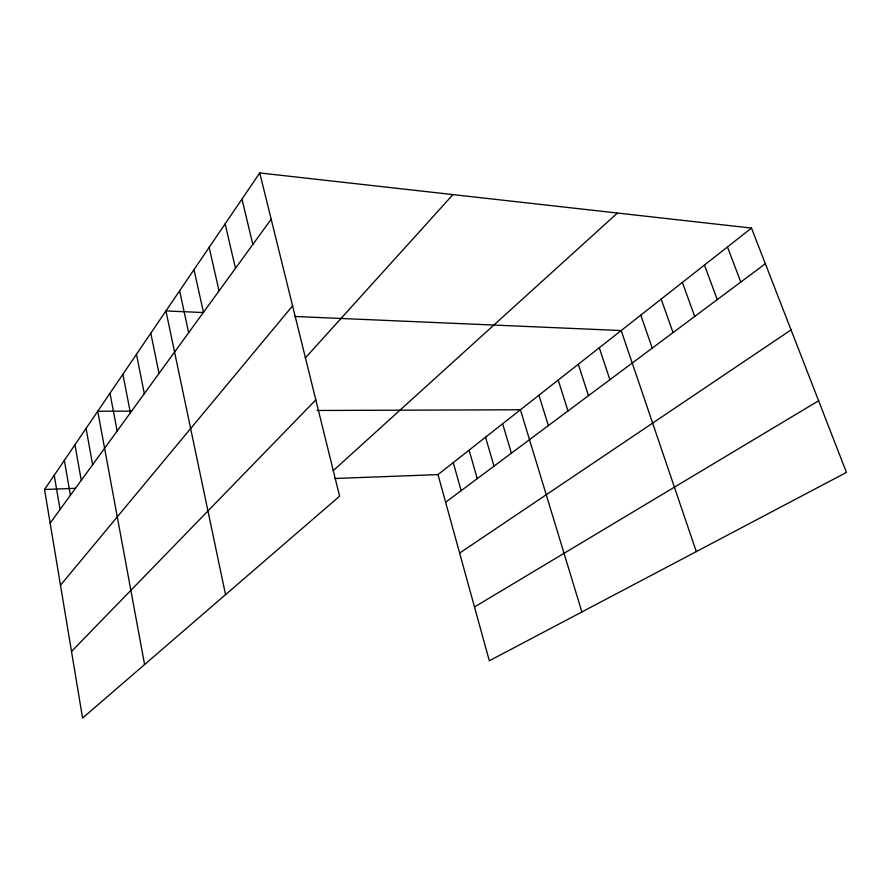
<?xml version="1.0" encoding="UTF-8"?>
<svg xmlns="http://www.w3.org/2000/svg" width="891" height="891" viewBox="0 0 891 891"><rect width="100%" height="100%" fill="white"/><g stroke="black" fill="none" stroke-linecap="round" stroke-linejoin="round"><path stroke-width="1.34" d="M259.749 172.932L339.605 496.176L82.585 718.068L44.55 489.493L259.749 172.932L751.481 228.074L846.45 472.408L489.326 660.777L437.993 474.602L751.481 228.074M50.141 523.128L271.187 219.208M60.477 585.242L292.582 305.836M305.201 358.082L452.984 194.594M71.503 651.488L315.815 399.87M333.123 470.771L617.441 213.038M445.623 502.246L765.347 263.747M459.633 553.077L791.063 329.893M474.491 606.96L818.606 400.783M44.55 489.493L75.535 488.324M334.749 478.5L437.993 474.602M131.679 411.13L97.743 411.252L144.587 664.541M317.029 410.484L520.422 409.771L581.868 611.961M203.393 312.541L165.938 310.937L225.534 594.653M294.798 316.483L621.183 330.539L696.305 551.607M727.468 246.952L740.8 282.068M704.458 265.05L717.266 299.61M682.372 282.425L694.702 316.45M661.167 299.098L673.05 332.599M640.785 315.124L652.234 348.125M599.287 347.768L609.878 379.711M578.304 364.252L588.494 395.671M558.212 380.067L568.001 410.951M538.932 395.225L548.366 425.608M502.647 423.76L511.401 453.174M485.55 437.203L494.004 466.16M469.1 450.133L477.253 478.645M453.263 462.596L461.137 490.663M241.962 199.094L252.832 244.435M225.122 223.864L235.48 268.302M209.162 247.342L219.041 290.9M194.015 269.617L203.449 312.329M179.626 290.789L188.647 332.688M150.802 333.201L159.021 373.429M136.468 354.273L144.309 393.655M122.891 374.253L130.376 412.823M109.994 393.221L117.144 430.999M86.071 428.415L92.631 464.701M74.955 444.765L81.259 480.349M64.352 460.357L70.4 495.273M54.228 475.248L60.042 509.518"/></g></svg>
